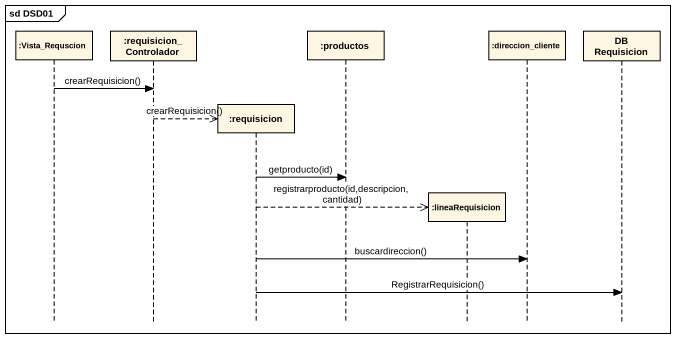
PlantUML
@startuml
mainframe sd DSD01
hide footbox
participant ":Vista_Requscion" as Vista_Requscion
participant ":requisicion_Controlador" as requisicion_Controlador
participant ":requisicion" as requisicion
participant ":productos" as productos
participant ":lineaRequisicion" as lineaRequisicion
participant ":direccion_cliente" as direccion_cliente
participant "DB Requisicion" as DB_Requisicion

Vista_Requscion -> requisicion_Controlador : crearRequisicion()
requisicion_Controlador -->> requisicion ** : crearRequisicion()
requisicion -> productos : getproducto(id)
requisicion -->> lineaRequisicion ** : registrarproducto(id,descripcion,cantidad)
requisicion -> direccion_cliente : buscardireccion()
requisicion -> DB_Requisicion : RegistrarRequisicion()
@enduml
